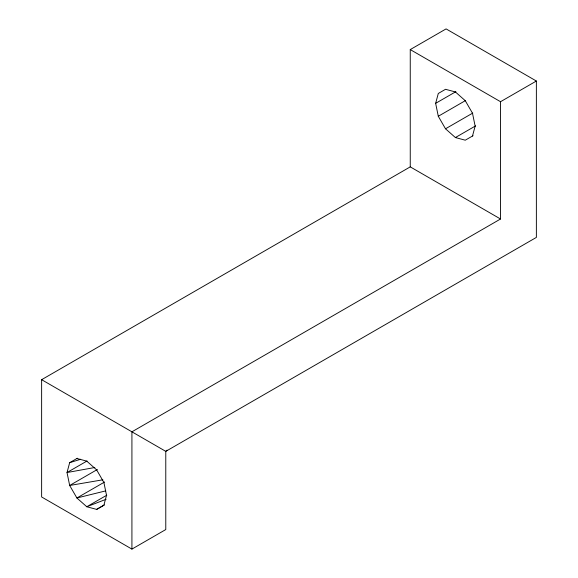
<?xml version="1.0" encoding="UTF-8"?>
<svg xmlns="http://www.w3.org/2000/svg" width="578" height="578" viewBox="0 0 578 578"><rect width="100%" height="100%" fill="white"/><g stroke="black" fill="none" stroke-linecap="round" stroke-linejoin="round"><path stroke-width="0.87" d="M410.25 166.869L410.25 49.585L500.534 101.714L500.534 218.997L410.25 166.869L41.63 379.688L41.63 496.972L131.921 549.1L165.778 529.556L165.778 451.36L167.085 450.118M131.921 549.1L131.921 431.817L500.534 218.997M77.365 458.224L69.671 462.667L67.026 472.537L69.671 485.469L76.903 497.99L86.772 506.747L96.649 509.391L104.401 504.919M473.057 135.7L465.268 140.194L455.392 137.55L445.515 128.793L438.29 116.272L435.646 103.339L438.29 93.47L445.515 89.294L455.392 91.938L465.268 100.695L472.493 113.216L475.145 126.148L472.493 136.025M410.25 49.585L446.079 28.9L536.37 81.028L536.37 237.406L165.778 451.36L41.63 379.688M435.646 103.339L455.898 91.649M438.29 116.272L465.55 100.536M445.515 128.793L472.782 113.057M500.534 101.714L536.37 81.028M455.392 137.55L475.643 125.859M87.032 460.991L67.026 472.537L94.835 467.501M97.371 469.481L69.671 485.469L102.891 479.791M104.604 482.001L76.903 497.99L105.767 490.867M106.786 495.194L86.772 506.747L106.121 499.269M96.649 509.391L103.881 505.223L106.525 495.346L103.881 482.413L96.649 469.892L86.772 461.136L76.903 458.491M69.671 462.667L80.638 459.264"/></g></svg>
